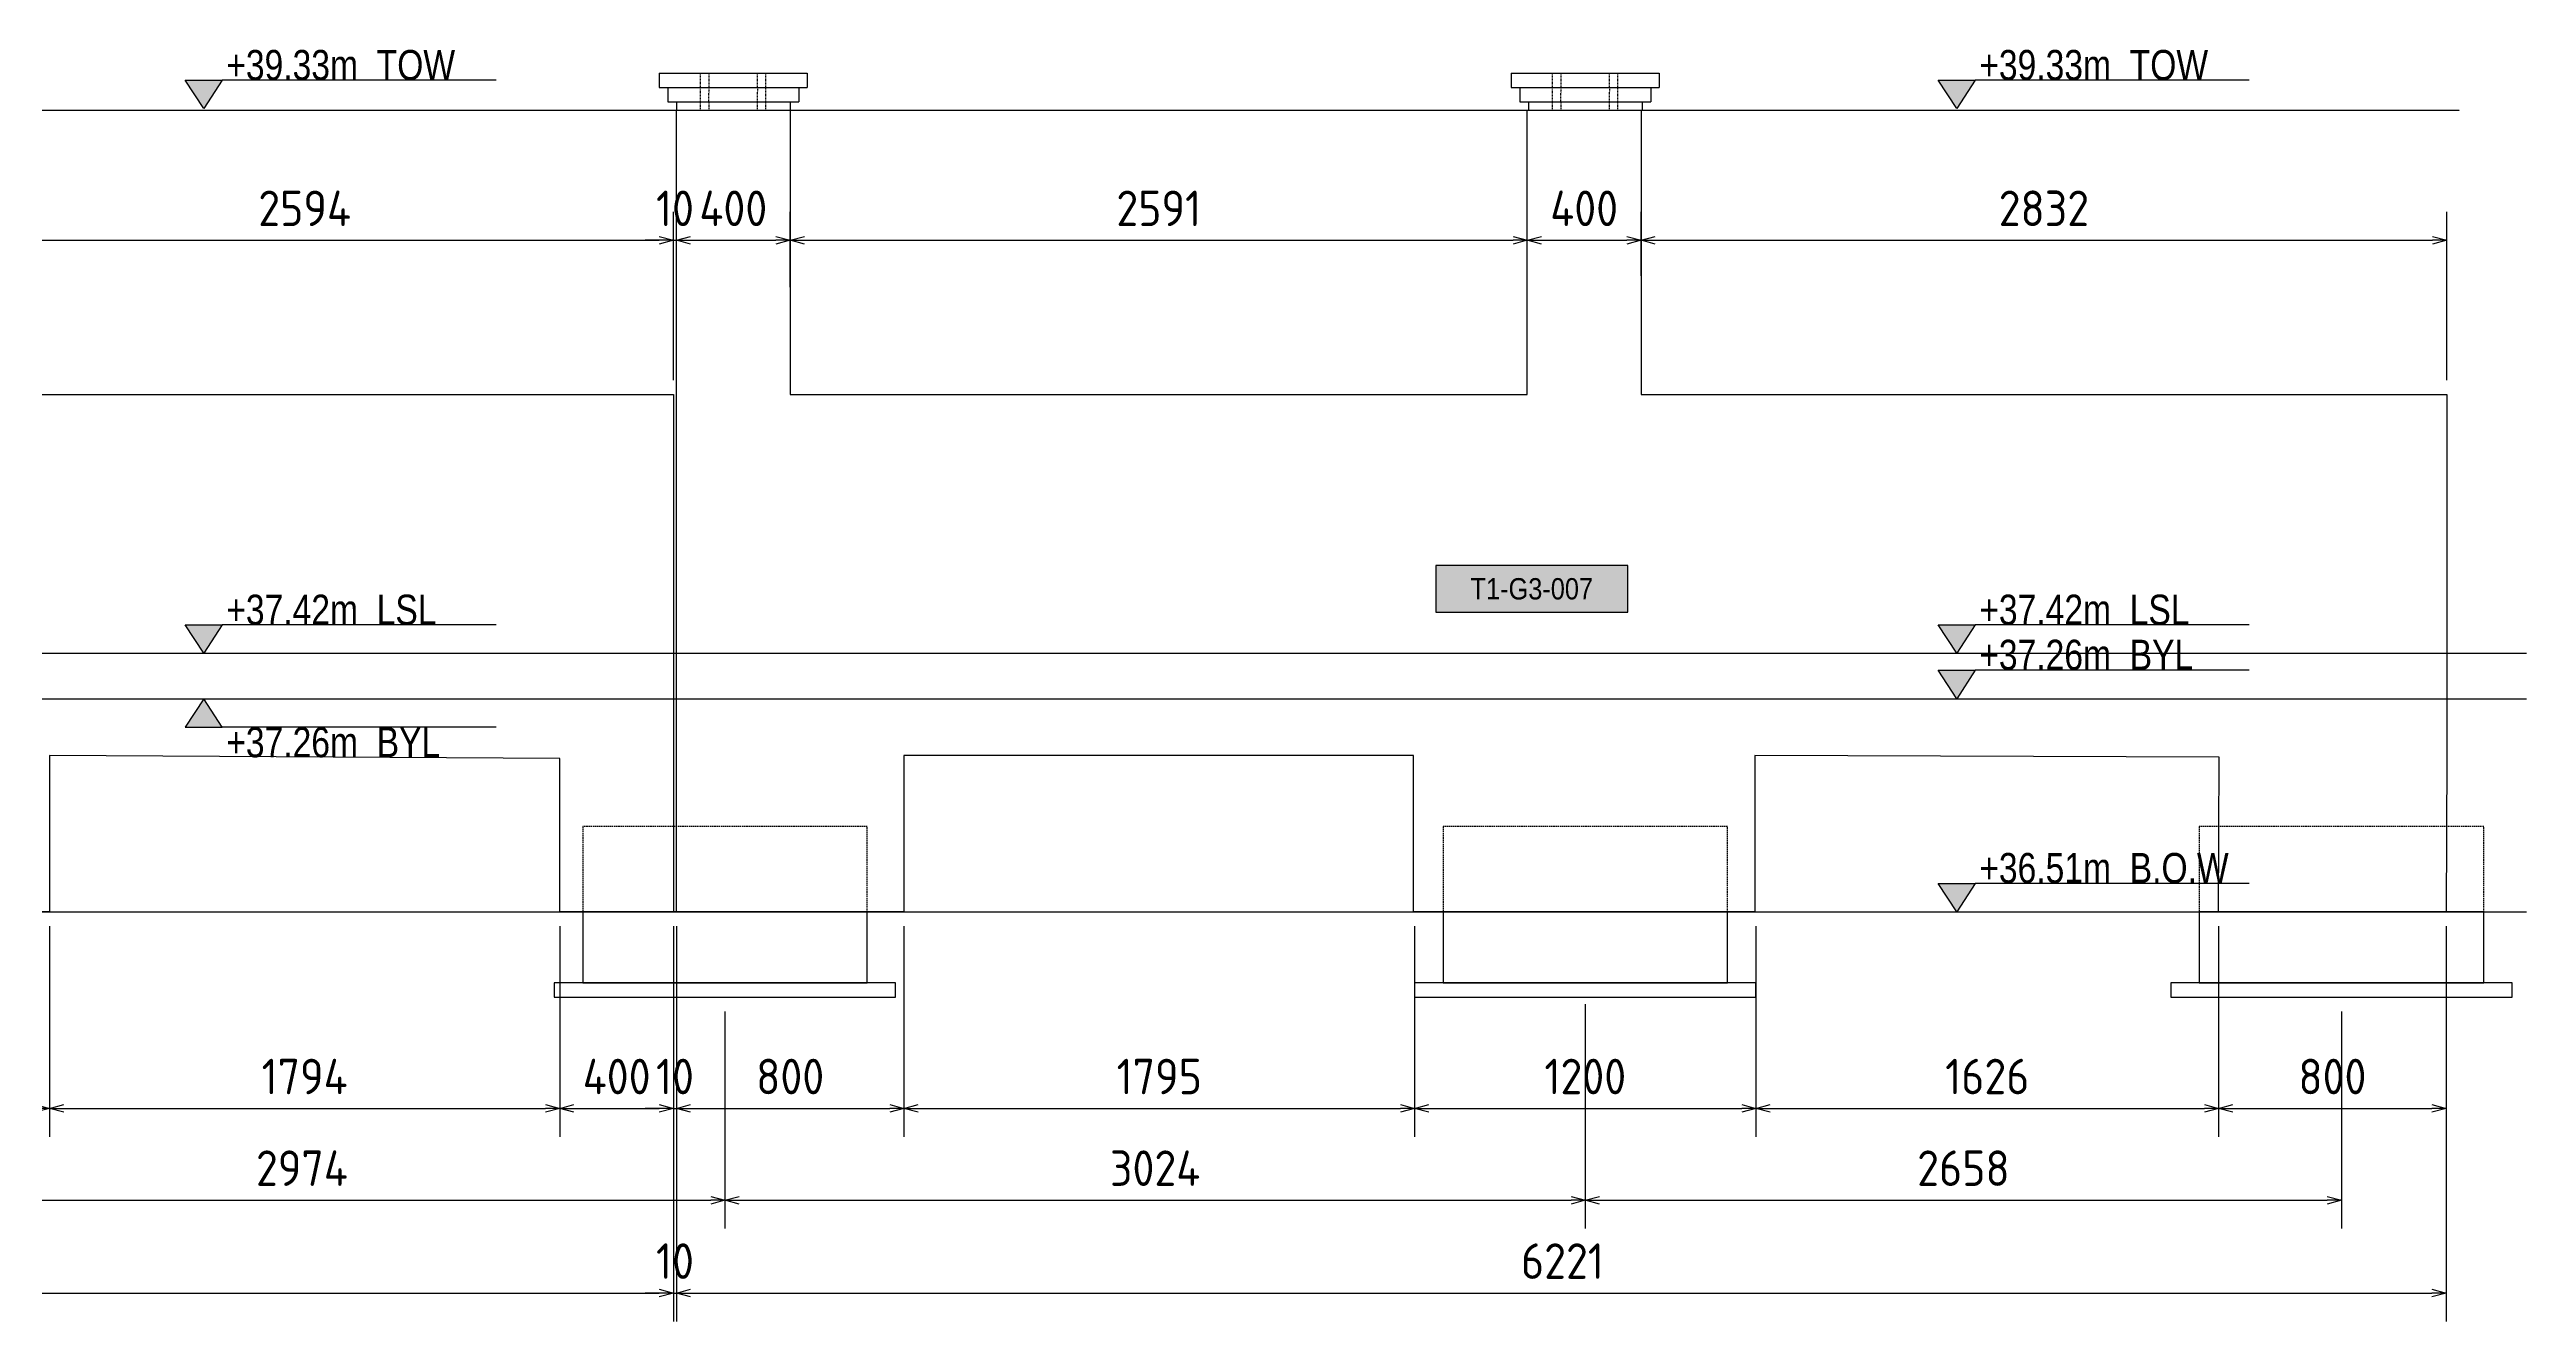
# Model space of a CAD drawing. Header units: centimetres. Extents: x -6122352 to 7132207, y -1694241 to 1947892.
# Drawn here: x 3283130 to 3291837, y 126438 to 130913 of the extents above; entities that cross this region are included whole.
import ezdxf
from ezdxf.enums import TextEntityAlignment as Align

# ---------------------------------------------------------------- set-up
doc = ezdxf.new("R2010")
doc.units = ezdxf.units.CM
doc.header["$MEASUREMENT"] = 0
doc.header["$PDMODE"] = 66
doc.header["$PDSIZE"] = 100
for name, pattern in [('23585-XR-AR-END-SETTING OUT PLAN$0$HIDDEN', [0.375, 0.25, -0.125]), ('DASHED2', [0.375, 0.25, -0.125]), ('DXK_LINE_DOT2', [3.9198, 1.9599, -1.9599])]:
    doc.linetypes.add(name, pattern=pattern)
for name, color, linetype in [('@MI-TYPE-01', 30, 'Continuous'), ('JML-Dimension', 1, 'Continuous'), ('PANEL-TAGS', 7, 'Continuous'), ('SECTION', 130, 'Continuous')]:
    doc.layers.add(name, color=color, linetype=linetype)
doc.styles.add('PANELTAG_STYLE', font='arial.ttf')
doc.styles.add('Schueco-BEMSTIL', font='isocpeur.ttf', dxfattribs={"width": 0.9})
doc.styles.add('txt-Pisa-std', font='arial.ttf', dxfattribs={"width": 0.8})
doc.dimstyles.new('MI- JWC-TXT-2.5 MM', dxfattribs={"dimscale": 1.5, "dimtxt": 2.5, "dimasz": 1, "dimexe": 2, "dimexo": 1, "dimgap": 1, "dimtad": 1, "dimdec": 0, "dimdsep": 46, "dimtxsty": 'Schueco-BEMSTIL', "dimblk": 'OPEN30', "dimcen": 0, "dimdle": 2, "dimclrd": 140, "dimclre": 8, "dimclrt": 40, "dimadec": 0, "dimazin": 2, "dimtfac": 1, "dimtdec": 0, "dimtix": 1, "dimtmove": 2, "dimatfit": 3, "dimldrblk": 'OPEN', "dimfxl": 2, "dimlwd": -1, "dimlwe": -1, "dimarcsym": 0})

# ---------------------------------------------------------------- blocks, each defined once
blk = doc.blocks.new('*U2058')
at = {"layer": 'JML-Dimension'}
h = blk.add_hatch(color=10, dxfattribs=at)
h.dxf.hatch_style = 1
h.paths.add_polyline_path([(0, 0), (-1.54, 2.37), (1.54, 2.37)])
blk.add_line((24.31, 2.37), (1.54, 2.37), dxfattribs=at)
blk.add_lwpolyline([(0, 0), (-1.54, 2.37), (1.54, 2.37), (0, 0)], dxfattribs=at)
at = {"color": 5, "style": 'txt-Pisa-std', "width": 0.8}
blk.add_attdef('+0.0', text='', height=2.5, dxfattribs=at).set_placement((1.87, 2.37), align=Align.BOTTOM_LEFT)
blk = doc.blocks.new('T1-FOOTING ELEVATION')
at = {"color": 9}
blk.add_lwpolyline([(-600, -250), (600, -250), (600, -300), (-600, -300)], close=True, dxfattribs=at)
at = {"layer": '@MI-TYPE-01', "color": 114, "linetype": '23585-XR-AR-END-SETTING OUT PLAN$0$HIDDEN', "ltscale": 20, "true_color": 0x139b48}
blk.add_lwpolyline([(-500, 0), (-500, 300), (500, 300), (500, 0)], dxfattribs=at)
at = {"layer": '@MI-TYPE-01', "color": 114, "true_color": 0x139b48}
blk.add_lwpolyline([(-500, 0), (500, 0), (500, -250), (-500, -250)], close=True, dxfattribs=at)
blk = doc.blocks.new('COPING')
at = {"color": 144, "linetype": 'Continuous', "true_color": 0x1571b2}
for p, q in [((-40577.1, 19537.3), (-40057.1, 19537.3)), ((-40577.1, 19537.3), (-40577.1, 19487.3)), ((-40057.1, 19537.3), (-40057.1, 19487.3)), ((-40577.1, 19487.3), (-40057.1, 19487.3)), ((-40547.1, 19487.3), (-40547.1, 19437.3)), ((-40547.1, 19437.3), (-40087.1, 19437.3)), ((-40517.1, 19437.3), (-40517.1, 19407.3)), ((-40117.1, 19437.3), (-40117.1, 19407.3)), ((-40087.1, 19487.3), (-40087.1, 19437.3)), ((-40517.1, 19407.3), (-40117.1, 19407.3))]:
    blk.add_line(p, q, dxfattribs=at)
at = {"color": 144, "linetype": 'DXK_LINE_DOT2', "true_color": 0x1571b2}
for p, q in [((-40432.1, 19437.3), (-40432.1, 19537.3)), ((-40402.1, 19487.3), (-40402.1, 19537.3)), ((-40232.1, 19487.3), (-40232.1, 19537.3)), ((-40203.1, 19487.3), (-40202.1, 19537.3)), ((-40432.1, 19407.3), (-40432.1, 19437.3)), ((-40403.1, 19437.9), (-40402.1, 19487)), ((-40402.1, 19407.3), (-40402.1, 19437.3)), ((-40232.1, 19437.6), (-40231.1, 19486.8)), ((-40232.1, 19407.3), (-40232.1, 19437.3)), ((-40203.1, 19438.4), (-40203.1, 19486.5)), ((-40202.1, 19407.3), (-40203.1, 19437.3))]:
    blk.add_line(p, q, dxfattribs=at)
blk = doc.blocks.new('_Open30')
at = {"color": 0, "linetype": 'ByBlock', "lineweight": -2}
for p, q in [((-1, 0.27), (0, 0)), ((0, 0), (-1, -0.27)), ((0, 0), (-1, 0))]:
    blk.add_line(p, q, dxfattribs=at)
blk = doc.blocks.new('*D5113')
at = {"layer": '@MI-TYPE-01', "color": 8, "transparency": 16777216}
for p, q in [((3281929.8, 127829), (3281929.8, 127087.5)), ((3283129.8, 127829), (3283129.8, 127087.5))]:
    blk.add_line(p, q, dxfattribs=at)
at = {"layer": '@MI-TYPE-01', "color": 140, "transparency": 16777216}
blk.add_line((3281979.8, 127187.5), (3283079.8, 127187.5), dxfattribs=at)
at = {"layer": 'Defpoints', "color": 0, "transparency": 16777216}
for p in [(3281929.8, 127879), (3283129.8, 127879), (3283129.8, 127187.5)]:
    blk.add_point(p, dxfattribs=at)
at = {"layer": '@MI-TYPE-01', "color": 140, "transparency": 16777216, "xscale": 50, "yscale": 50, "zscale": 50, "rotation": 180}
blk.add_blockref('_Open30', (3281929.8, 127187.5), dxfattribs=at)
at = {"layer": '@MI-TYPE-01', "color": 140, "transparency": 16777216, "xscale": 50, "yscale": 50, "zscale": 50}
blk.add_blockref('_Open30', (3283129.8, 127187.5), dxfattribs=at)
at = {"layer": '@MI-TYPE-01', "color": 40, "transparency": 16777216, "insert": (3282529.8, 127300), "char_height": 125, "attachment_point": 5, "style": 'Schueco-BEMSTIL'}
blk.add_mtext('1200', dxfattribs=at)
blk = doc.blocks.new('_Open')
at = {"color": 0, "linetype": 'ByBlock', "lineweight": -2}
for p, q in [((-1, 0.2), (0, 0)), ((-1, -0.2), (0, 0)), ((0, 0), (-1, 0))]:
    blk.add_line(p, q, dxfattribs=at)
blk = doc.blocks.new('*D5114')
at = {"layer": '@MI-TYPE-01', "color": 8, "transparency": 16777216}
for p, q in [((3283129.8, 127829), (3283129.8, 127087.5)), ((3284923.4, 127829), (3284923.4, 127087.5))]:
    blk.add_line(p, q, dxfattribs=at)
at = {"layer": '@MI-TYPE-01', "color": 140, "transparency": 16777216}
blk.add_line((3283179.8, 127187.5), (3284873.4, 127187.5), dxfattribs=at)
at = {"layer": 'Defpoints', "color": 0, "transparency": 16777216}
for p in [(3283129.8, 127879), (3284923.4, 127879), (3284923.4, 127187.5)]:
    blk.add_point(p, dxfattribs=at)
at = {"layer": '@MI-TYPE-01', "color": 140, "transparency": 16777216, "xscale": 50, "yscale": 50, "zscale": 50, "rotation": 180}
blk.add_blockref('_Open30', (3283129.8, 127187.5), dxfattribs=at)
at = {"layer": '@MI-TYPE-01', "color": 140, "transparency": 16777216, "xscale": 50, "yscale": 50, "zscale": 50}
blk.add_blockref('_Open30', (3284923.4, 127187.5), dxfattribs=at)
at = {"layer": '@MI-TYPE-01', "color": 40, "transparency": 16777216, "insert": (3284026.6, 127300), "char_height": 125, "attachment_point": 5, "style": 'Schueco-BEMSTIL'}
blk.add_mtext('1794', dxfattribs=at)
blk = doc.blocks.new('*D5115')
at = {"layer": '@MI-TYPE-01', "color": 8, "transparency": 16777216}
for p, q in [((3284923.4, 127829), (3284923.4, 127087.5)), ((3285323.4, 127829), (3285323.4, 127087.5))]:
    blk.add_line(p, q, dxfattribs=at)
at = {"layer": '@MI-TYPE-01', "color": 140, "transparency": 16777216}
blk.add_line((3284973.4, 127187.5), (3285273.4, 127187.5), dxfattribs=at)
at = {"layer": 'Defpoints', "color": 0, "transparency": 16777216}
for p in [(3284923.4, 127879), (3285323.4, 127879), (3285323.4, 127187.5)]:
    blk.add_point(p, dxfattribs=at)
at = {"layer": '@MI-TYPE-01', "color": 140, "transparency": 16777216, "xscale": 50, "yscale": 50, "zscale": 50, "rotation": 180}
blk.add_blockref('_Open30', (3284923.4, 127187.5), dxfattribs=at)
at = {"layer": '@MI-TYPE-01', "color": 140, "transparency": 16777216, "xscale": 50, "yscale": 50, "zscale": 50}
blk.add_blockref('_Open30', (3285323.4, 127187.5), dxfattribs=at)
at = {"layer": '@MI-TYPE-01', "color": 40, "transparency": 16777216, "insert": (3285123.4, 127300), "char_height": 125, "attachment_point": 5, "style": 'Schueco-BEMSTIL'}
blk.add_mtext('400', dxfattribs=at)
blk = doc.blocks.new('*D5116')
at = {"layer": '@MI-TYPE-01', "color": 8, "transparency": 16777216}
for p, q in [((3285323.4, 127829), (3285323.4, 127087.5)), ((3285333.4, 127829), (3285333.4, 127087.5))]:
    blk.add_line(p, q, dxfattribs=at)
at = {"layer": '@MI-TYPE-01', "color": 140, "transparency": 16777216}
for p, q in [((3285273.4, 127187.5), (3285223.4, 127187.5)), ((3285323.4, 127187.5), (3285333.4, 127187.5)), ((3285383.4, 127187.5), (3285433.4, 127187.5))]:
    blk.add_line(p, q, dxfattribs=at)
at = {"layer": 'Defpoints', "color": 0, "transparency": 16777216}
for p in [(3285323.4, 127879), (3285333.4, 127879), (3285333.4, 127187.5)]:
    blk.add_point(p, dxfattribs=at)
at = {"layer": '@MI-TYPE-01', "color": 140, "transparency": 16777216, "xscale": 50, "yscale": 50, "zscale": 50}
blk.add_blockref('_Open30', (3285323.4, 127187.5), dxfattribs=at)
at = {"layer": '@MI-TYPE-01', "color": 140, "transparency": 16777216, "xscale": 50, "yscale": 50, "zscale": 50, "rotation": 180}
blk.add_blockref('_Open30', (3285333.4, 127187.5), dxfattribs=at)
at = {"layer": '@MI-TYPE-01', "color": 40, "transparency": 16777216, "insert": (3285328.4, 127300), "char_height": 125, "attachment_point": 5, "style": 'Schueco-BEMSTIL'}
blk.add_mtext('10', dxfattribs=at)
blk = doc.blocks.new('*D5117')
at = {"layer": '@MI-TYPE-01', "color": 8, "transparency": 16777216}
for p, q in [((3285333.4, 127829), (3285333.4, 127087.5)), ((3286133.4, 127829), (3286133.4, 127087.5))]:
    blk.add_line(p, q, dxfattribs=at)
at = {"layer": '@MI-TYPE-01', "color": 140, "transparency": 16777216}
blk.add_line((3285383.4, 127187.5), (3286083.4, 127187.5), dxfattribs=at)
at = {"layer": 'Defpoints', "color": 0, "transparency": 16777216}
for p in [(3285333.4, 127879), (3286133.4, 127879), (3286133.4, 127187.5)]:
    blk.add_point(p, dxfattribs=at)
at = {"layer": '@MI-TYPE-01', "color": 140, "transparency": 16777216, "xscale": 50, "yscale": 50, "zscale": 50, "rotation": 180}
blk.add_blockref('_Open30', (3285333.4, 127187.5), dxfattribs=at)
at = {"layer": '@MI-TYPE-01', "color": 140, "transparency": 16777216, "xscale": 50, "yscale": 50, "zscale": 50}
blk.add_blockref('_Open30', (3286133.4, 127187.5), dxfattribs=at)
at = {"layer": '@MI-TYPE-01', "color": 40, "transparency": 16777216, "insert": (3285733.4, 127300), "char_height": 125, "attachment_point": 5, "style": 'Schueco-BEMSTIL'}
blk.add_mtext('800', dxfattribs=at)
blk = doc.blocks.new('*D5118')
at = {"layer": '@MI-TYPE-01', "color": 8, "transparency": 16777216}
for p, q in [((3286133.4, 127829), (3286133.4, 127087.5)), ((3287928.4, 127829), (3287928.4, 127087.5))]:
    blk.add_line(p, q, dxfattribs=at)
at = {"layer": '@MI-TYPE-01', "color": 140, "transparency": 16777216}
blk.add_line((3286183.4, 127187.5), (3287878.4, 127187.5), dxfattribs=at)
at = {"layer": 'Defpoints', "color": 0, "transparency": 16777216}
for p in [(3286133.4, 127879), (3287928.4, 127879), (3287928.4, 127187.5)]:
    blk.add_point(p, dxfattribs=at)
at = {"layer": '@MI-TYPE-01', "color": 140, "transparency": 16777216, "xscale": 50, "yscale": 50, "zscale": 50, "rotation": 180}
blk.add_blockref('_Open30', (3286133.4, 127187.5), dxfattribs=at)
at = {"layer": '@MI-TYPE-01', "color": 140, "transparency": 16777216, "xscale": 50, "yscale": 50, "zscale": 50}
blk.add_blockref('_Open30', (3287928.4, 127187.5), dxfattribs=at)
at = {"layer": '@MI-TYPE-01', "color": 40, "transparency": 16777216, "insert": (3287030.9, 127300), "char_height": 125, "attachment_point": 5, "style": 'Schueco-BEMSTIL'}
blk.add_mtext('1795', dxfattribs=at)
blk = doc.blocks.new('*D5119')
at = {"layer": '@MI-TYPE-01', "color": 8, "transparency": 16777216}
for p, q in [((3287928.4, 127829), (3287928.4, 127087.5)), ((3289128.4, 127829), (3289128.4, 127087.5))]:
    blk.add_line(p, q, dxfattribs=at)
at = {"layer": '@MI-TYPE-01', "color": 140, "transparency": 16777216}
blk.add_line((3287978.4, 127187.5), (3289078.4, 127187.5), dxfattribs=at)
at = {"layer": 'Defpoints', "color": 0, "transparency": 16777216}
for p in [(3287928.4, 127879), (3289128.4, 127879), (3289128.4, 127187.5)]:
    blk.add_point(p, dxfattribs=at)
at = {"layer": '@MI-TYPE-01', "color": 140, "transparency": 16777216, "xscale": 50, "yscale": 50, "zscale": 50, "rotation": 180}
blk.add_blockref('_Open30', (3287928.4, 127187.5), dxfattribs=at)
at = {"layer": '@MI-TYPE-01', "color": 140, "transparency": 16777216, "xscale": 50, "yscale": 50, "zscale": 50}
blk.add_blockref('_Open30', (3289128.4, 127187.5), dxfattribs=at)
at = {"layer": '@MI-TYPE-01', "color": 40, "transparency": 16777216, "insert": (3288528.4, 127300), "char_height": 125, "attachment_point": 5, "style": 'Schueco-BEMSTIL'}
blk.add_mtext('1200', dxfattribs=at)
blk = doc.blocks.new('*D5120')
at = {"layer": '@MI-TYPE-01', "color": 8, "transparency": 16777216}
for p, q in [((3289128.4, 127829), (3289128.4, 127087.5)), ((3290754.8, 127829), (3290754.8, 127087.5))]:
    blk.add_line(p, q, dxfattribs=at)
at = {"layer": '@MI-TYPE-01', "color": 140, "transparency": 16777216}
blk.add_line((3289178.4, 127187.5), (3290704.8, 127187.5), dxfattribs=at)
at = {"layer": 'Defpoints', "color": 0, "transparency": 16777216}
for p in [(3289128.4, 127879), (3290754.8, 127879), (3290754.8, 127187.5)]:
    blk.add_point(p, dxfattribs=at)
at = {"layer": '@MI-TYPE-01', "color": 140, "transparency": 16777216, "xscale": 50, "yscale": 50, "zscale": 50, "rotation": 180}
blk.add_blockref('_Open30', (3289128.4, 127187.5), dxfattribs=at)
at = {"layer": '@MI-TYPE-01', "color": 140, "transparency": 16777216, "xscale": 50, "yscale": 50, "zscale": 50}
blk.add_blockref('_Open30', (3290754.8, 127187.5), dxfattribs=at)
at = {"layer": '@MI-TYPE-01', "color": 40, "transparency": 16777216, "insert": (3289941.6, 127300), "char_height": 125, "attachment_point": 5, "style": 'Schueco-BEMSTIL'}
blk.add_mtext('1626', dxfattribs=at)
blk = doc.blocks.new('*D5121')
at = {"layer": '@MI-TYPE-01', "color": 8, "transparency": 16777216}
for p, q in [((3290754.8, 127829), (3290754.8, 127087.5)), ((3291554.8, 127829), (3291554.8, 127087.5))]:
    blk.add_line(p, q, dxfattribs=at)
at = {"layer": '@MI-TYPE-01', "color": 140, "transparency": 16777216}
blk.add_line((3290804.8, 127187.5), (3291504.8, 127187.5), dxfattribs=at)
at = {"layer": 'Defpoints', "color": 0, "transparency": 16777216}
for p in [(3290754.8, 127879), (3291554.8, 127879), (3291554.8, 127187.5)]:
    blk.add_point(p, dxfattribs=at)
at = {"layer": '@MI-TYPE-01', "color": 140, "transparency": 16777216, "xscale": 50, "yscale": 50, "zscale": 50, "rotation": 180}
blk.add_blockref('_Open30', (3290754.8, 127187.5), dxfattribs=at)
at = {"layer": '@MI-TYPE-01', "color": 140, "transparency": 16777216, "xscale": 50, "yscale": 50, "zscale": 50}
blk.add_blockref('_Open30', (3291554.8, 127187.5), dxfattribs=at)
at = {"layer": '@MI-TYPE-01', "color": 40, "transparency": 16777216, "insert": (3291154.8, 127300), "char_height": 125, "attachment_point": 5, "style": 'Schueco-BEMSTIL'}
blk.add_mtext('800', dxfattribs=at)
blk = doc.blocks.new('*D5125')
at = {"layer": '@MI-TYPE-01', "color": 8, "transparency": 16777216}
for p, q in [((3282529.8, 127529), (3282529.8, 126765)), ((3285504.2, 127529), (3285504.2, 126765))]:
    blk.add_line(p, q, dxfattribs=at)
at = {"layer": '@MI-TYPE-01', "color": 140, "transparency": 16777216}
blk.add_line((3282579.8, 126865), (3285454.2, 126865), dxfattribs=at)
at = {"layer": 'Defpoints', "color": 0, "transparency": 16777216}
for p in [(3282529.8, 127579), (3285504.2, 127579), (3285504.2, 126865)]:
    blk.add_point(p, dxfattribs=at)
at = {"layer": '@MI-TYPE-01', "color": 140, "transparency": 16777216, "xscale": 50, "yscale": 50, "zscale": 50, "rotation": 180}
blk.add_blockref('_Open30', (3282529.8, 126865), dxfattribs=at)
at = {"layer": '@MI-TYPE-01', "color": 140, "transparency": 16777216, "xscale": 50, "yscale": 50, "zscale": 50}
blk.add_blockref('_Open30', (3285504.2, 126865), dxfattribs=at)
at = {"layer": '@MI-TYPE-01', "color": 40, "transparency": 16777216, "insert": (3284017, 126977.5), "char_height": 125, "attachment_point": 5, "style": 'Schueco-BEMSTIL'}
blk.add_mtext('2974', dxfattribs=at)
blk = doc.blocks.new('*D5126')
at = {"layer": '@MI-TYPE-01', "color": 8, "transparency": 16777216}
for p, q in [((3285504.2, 127529), (3285504.2, 126765)), ((3288528.4, 127554), (3288528.4, 126765))]:
    blk.add_line(p, q, dxfattribs=at)
at = {"layer": '@MI-TYPE-01', "color": 140, "transparency": 16777216}
blk.add_line((3285554.2, 126865), (3288478.4, 126865), dxfattribs=at)
at = {"layer": 'Defpoints', "color": 0, "transparency": 16777216}
for p in [(3285504.2, 127579), (3288528.4, 127604), (3288528.4, 126865)]:
    blk.add_point(p, dxfattribs=at)
at = {"layer": '@MI-TYPE-01', "color": 140, "transparency": 16777216, "xscale": 50, "yscale": 50, "zscale": 50, "rotation": 180}
blk.add_blockref('_Open30', (3285504.2, 126865), dxfattribs=at)
at = {"layer": '@MI-TYPE-01', "color": 140, "transparency": 16777216, "xscale": 50, "yscale": 50, "zscale": 50}
blk.add_blockref('_Open30', (3288528.4, 126865), dxfattribs=at)
at = {"layer": '@MI-TYPE-01', "color": 40, "transparency": 16777216, "insert": (3287016.3, 126977.5), "char_height": 125, "attachment_point": 5, "style": 'Schueco-BEMSTIL'}
blk.add_mtext('3024', dxfattribs=at)
blk = doc.blocks.new('*D5127')
at = {"layer": '@MI-TYPE-01', "color": 8, "transparency": 16777216}
for p, q in [((3288528.4, 127554), (3288528.4, 126765)), ((3291186.8, 127529), (3291186.8, 126765))]:
    blk.add_line(p, q, dxfattribs=at)
at = {"layer": '@MI-TYPE-01', "color": 140, "transparency": 16777216}
blk.add_line((3288578.4, 126865), (3291136.8, 126865), dxfattribs=at)
at = {"layer": 'Defpoints', "color": 0, "transparency": 16777216}
for p in [(3288528.4, 127604), (3291186.8, 127579), (3291186.8, 126865)]:
    blk.add_point(p, dxfattribs=at)
at = {"layer": '@MI-TYPE-01', "color": 140, "transparency": 16777216, "xscale": 50, "yscale": 50, "zscale": 50, "rotation": 180}
blk.add_blockref('_Open30', (3288528.4, 126865), dxfattribs=at)
at = {"layer": '@MI-TYPE-01', "color": 140, "transparency": 16777216, "xscale": 50, "yscale": 50, "zscale": 50}
blk.add_blockref('_Open30', (3291186.8, 126865), dxfattribs=at)
at = {"layer": '@MI-TYPE-01', "color": 40, "transparency": 16777216, "insert": (3289857.6, 126977.5), "char_height": 125, "attachment_point": 5, "style": 'Schueco-BEMSTIL'}
blk.add_mtext('2658', dxfattribs=at)
blk = doc.blocks.new('*D5130')
at = {"layer": '@MI-TYPE-01', "color": 8, "transparency": 16777216}
for p, q in [((3279334.8, 127829), (3279334.8, 126438.2)), ((3285323.4, 127829), (3285323.4, 126438.2))]:
    blk.add_line(p, q, dxfattribs=at)
at = {"layer": '@MI-TYPE-01', "color": 140, "transparency": 16777216}
blk.add_line((3279384.8, 126538.2), (3285273.4, 126538.2), dxfattribs=at)
at = {"layer": 'Defpoints', "color": 0, "transparency": 16777216}
for p in [(3279334.8, 127879), (3285323.4, 127879), (3285323.4, 126538.2)]:
    blk.add_point(p, dxfattribs=at)
at = {"layer": '@MI-TYPE-01', "color": 140, "transparency": 16777216, "xscale": 50, "yscale": 50, "zscale": 50, "rotation": 180}
blk.add_blockref('_Open30', (3279334.8, 126538.2), dxfattribs=at)
at = {"layer": '@MI-TYPE-01', "color": 140, "transparency": 16777216, "xscale": 50, "yscale": 50, "zscale": 50}
blk.add_blockref('_Open30', (3285323.4, 126538.2), dxfattribs=at)
at = {"layer": '@MI-TYPE-01', "color": 40, "transparency": 16777216, "insert": (3282329.1, 126650.7), "char_height": 125, "attachment_point": 5, "style": 'Schueco-BEMSTIL'}
blk.add_mtext('5989', dxfattribs=at)
blk = doc.blocks.new('*D5131')
at = {"layer": '@MI-TYPE-01', "color": 8, "transparency": 16777216}
for p, q in [((3285323.4, 127829), (3285323.4, 126438.2)), ((3285333.4, 127829), (3285333.4, 126438.2))]:
    blk.add_line(p, q, dxfattribs=at)
at = {"layer": '@MI-TYPE-01', "color": 140, "transparency": 16777216}
for p, q in [((3285273.4, 126538.2), (3285223.4, 126538.2)), ((3285323.4, 126538.2), (3285333.4, 126538.2)), ((3285383.4, 126538.2), (3285433.4, 126538.2))]:
    blk.add_line(p, q, dxfattribs=at)
at = {"layer": 'Defpoints', "color": 0, "transparency": 16777216}
for p in [(3285323.4, 127879), (3285333.4, 127879), (3285333.4, 126538.2)]:
    blk.add_point(p, dxfattribs=at)
at = {"layer": '@MI-TYPE-01', "color": 140, "transparency": 16777216, "xscale": 50, "yscale": 50, "zscale": 50}
blk.add_blockref('_Open30', (3285323.4, 126538.2), dxfattribs=at)
at = {"layer": '@MI-TYPE-01', "color": 140, "transparency": 16777216, "xscale": 50, "yscale": 50, "zscale": 50, "rotation": 180}
blk.add_blockref('_Open30', (3285333.4, 126538.2), dxfattribs=at)
at = {"layer": '@MI-TYPE-01', "color": 40, "transparency": 16777216, "insert": (3285328.4, 126650.7), "char_height": 125, "attachment_point": 5, "style": 'Schueco-BEMSTIL'}
blk.add_mtext('10', dxfattribs=at)
blk = doc.blocks.new('*D5132')
at = {"layer": '@MI-TYPE-01', "color": 8, "transparency": 16777216}
for p, q in [((3285333.4, 127829), (3285333.4, 126438.2)), ((3291554.8, 127829), (3291554.8, 126438.2))]:
    blk.add_line(p, q, dxfattribs=at)
at = {"layer": '@MI-TYPE-01', "color": 140, "transparency": 16777216}
blk.add_line((3285383.4, 126538.2), (3291504.8, 126538.2), dxfattribs=at)
at = {"layer": 'Defpoints', "color": 0, "transparency": 16777216}
for p in [(3285333.4, 127879), (3291554.8, 127879), (3291554.8, 126538.2)]:
    blk.add_point(p, dxfattribs=at)
at = {"layer": '@MI-TYPE-01', "color": 140, "transparency": 16777216, "xscale": 50, "yscale": 50, "zscale": 50, "rotation": 180}
blk.add_blockref('_Open30', (3285333.4, 126538.2), dxfattribs=at)
at = {"layer": '@MI-TYPE-01', "color": 140, "transparency": 16777216, "xscale": 50, "yscale": 50, "zscale": 50}
blk.add_blockref('_Open30', (3291554.8, 126538.2), dxfattribs=at)
at = {"layer": '@MI-TYPE-01', "color": 40, "transparency": 16777216, "insert": (3288448.1, 126650.7), "char_height": 125, "attachment_point": 5, "style": 'Schueco-BEMSTIL'}
blk.add_mtext('6221', dxfattribs=at)
blk = doc.blocks.new('*D5141')
at = {"layer": '@MI-TYPE-01', "color": 8, "transparency": 16777216}
for p, q in [((3282729.8, 130059.3), (3282729.8, 130341.4)), ((3285323.4, 129749), (3285323.4, 130341.4))]:
    blk.add_line(p, q, dxfattribs=at)
at = {"layer": '@MI-TYPE-01', "color": 140, "transparency": 16777216}
blk.add_line((3282779.8, 130241.4), (3285273.4, 130241.4), dxfattribs=at)
at = {"layer": 'Defpoints', "color": 0, "transparency": 16777216}
for p in [(3285323.4, 130241.4), (3282729.8, 130009.3), (3285323.4, 129699)]:
    blk.add_point(p, dxfattribs=at)
at = {"layer": '@MI-TYPE-01', "color": 140, "transparency": 16777216, "xscale": 50, "yscale": 50, "zscale": 50, "rotation": 180}
blk.add_blockref('_Open30', (3282729.8, 130241.4), dxfattribs=at)
at = {"layer": '@MI-TYPE-01', "color": 140, "transparency": 16777216, "xscale": 50, "yscale": 50, "zscale": 50}
blk.add_blockref('_Open30', (3285323.4, 130241.4), dxfattribs=at)
at = {"layer": '@MI-TYPE-01', "color": 40, "transparency": 16777216, "insert": (3284026.6, 130353.9), "char_height": 125, "attachment_point": 5, "style": 'Schueco-BEMSTIL'}
blk.add_mtext('2594', dxfattribs=at)
blk = doc.blocks.new('*D5142')
at = {"layer": '@MI-TYPE-01', "color": 8, "transparency": 16777216}
for p, q in [((3285323.4, 129749), (3285323.4, 130341.4)), ((3285333.4, 130092.9), (3285333.4, 130341.4))]:
    blk.add_line(p, q, dxfattribs=at)
at = {"layer": '@MI-TYPE-01', "color": 140, "transparency": 16777216}
for p, q in [((3285273.4, 130241.4), (3285223.4, 130241.4)), ((3285323.4, 130241.4), (3285333.4, 130241.4)), ((3285383.4, 130241.4), (3285433.4, 130241.4))]:
    blk.add_line(p, q, dxfattribs=at)
at = {"layer": 'Defpoints', "color": 0, "transparency": 16777216}
for p in [(3285333.4, 130241.4), (3285333.4, 130042.9), (3285323.4, 129699)]:
    blk.add_point(p, dxfattribs=at)
at = {"layer": '@MI-TYPE-01', "color": 140, "transparency": 16777216, "xscale": 50, "yscale": 50, "zscale": 50}
blk.add_blockref('_Open30', (3285323.4, 130241.4), dxfattribs=at)
at = {"layer": '@MI-TYPE-01', "color": 140, "transparency": 16777216, "xscale": 50, "yscale": 50, "zscale": 50, "rotation": 180}
blk.add_blockref('_Open30', (3285333.4, 130241.4), dxfattribs=at)
at = {"layer": '@MI-TYPE-01', "color": 40, "transparency": 16777216, "insert": (3285328.4, 130353.9), "char_height": 125, "attachment_point": 5, "style": 'Schueco-BEMSTIL'}
blk.add_mtext('10', dxfattribs=at)
blk = doc.blocks.new('*D5143')
at = {"layer": '@MI-TYPE-01', "color": 8, "transparency": 16777216}
for p, q in [((3285333.4, 130092.9), (3285333.4, 130341.4)), ((3285733.4, 130076.1), (3285733.4, 130341.4))]:
    blk.add_line(p, q, dxfattribs=at)
at = {"layer": '@MI-TYPE-01', "color": 140, "transparency": 16777216}
blk.add_line((3285383.4, 130241.4), (3285683.4, 130241.4), dxfattribs=at)
at = {"layer": 'Defpoints', "color": 0, "transparency": 16777216}
for p in [(3285733.4, 130241.4), (3285333.4, 130042.9), (3285733.4, 130026.1)]:
    blk.add_point(p, dxfattribs=at)
at = {"layer": '@MI-TYPE-01', "color": 140, "transparency": 16777216, "xscale": 50, "yscale": 50, "zscale": 50, "rotation": 180}
blk.add_blockref('_Open30', (3285333.4, 130241.4), dxfattribs=at)
at = {"layer": '@MI-TYPE-01', "color": 140, "transparency": 16777216, "xscale": 50, "yscale": 50, "zscale": 50}
blk.add_blockref('_Open30', (3285733.4, 130241.4), dxfattribs=at)
at = {"layer": '@MI-TYPE-01', "color": 40, "transparency": 16777216, "insert": (3285533.4, 130353.9), "char_height": 125, "attachment_point": 5, "style": 'Schueco-BEMSTIL'}
blk.add_mtext('400', dxfattribs=at)
blk = doc.blocks.new('*D5144')
at = {"layer": '@MI-TYPE-01', "color": 8, "transparency": 16777216}
for p, q in [((3285733.4, 130076.1), (3285733.4, 130341.4)), ((3288324.4, 130066.7), (3288324.4, 130341.4))]:
    blk.add_line(p, q, dxfattribs=at)
at = {"layer": '@MI-TYPE-01', "color": 140, "transparency": 16777216}
blk.add_line((3285783.4, 130241.4), (3288274.4, 130241.4), dxfattribs=at)
at = {"layer": 'Defpoints', "color": 0, "transparency": 16777216}
for p in [(3288324.4, 130241.4), (3285733.4, 130026.1), (3288324.4, 130016.7)]:
    blk.add_point(p, dxfattribs=at)
at = {"layer": '@MI-TYPE-01', "color": 140, "transparency": 16777216, "xscale": 50, "yscale": 50, "zscale": 50, "rotation": 180}
blk.add_blockref('_Open30', (3285733.4, 130241.4), dxfattribs=at)
at = {"layer": '@MI-TYPE-01', "color": 140, "transparency": 16777216, "xscale": 50, "yscale": 50, "zscale": 50}
blk.add_blockref('_Open30', (3288324.4, 130241.4), dxfattribs=at)
at = {"layer": '@MI-TYPE-01', "color": 40, "transparency": 16777216, "insert": (3287028.9, 130353.9), "char_height": 125, "attachment_point": 5, "style": 'Schueco-BEMSTIL'}
blk.add_mtext('2591', dxfattribs=at)
blk = doc.blocks.new('*D5145')
at = {"layer": '@MI-TYPE-01', "color": 8, "transparency": 16777216}
for p, q in [((3288324.4, 130066.7), (3288324.4, 130341.4)), ((3288724.4, 130116.9), (3288724.4, 130341.4))]:
    blk.add_line(p, q, dxfattribs=at)
at = {"layer": '@MI-TYPE-01', "color": 140, "transparency": 16777216}
blk.add_line((3288374.4, 130241.4), (3288674.4, 130241.4), dxfattribs=at)
at = {"layer": 'Defpoints', "color": 0, "transparency": 16777216}
for p in [(3288724.4, 130241.4), (3288324.4, 130016.7), (3288724.4, 130066.9)]:
    blk.add_point(p, dxfattribs=at)
at = {"layer": '@MI-TYPE-01', "color": 140, "transparency": 16777216, "xscale": 50, "yscale": 50, "zscale": 50, "rotation": 180}
blk.add_blockref('_Open30', (3288324.4, 130241.4), dxfattribs=at)
at = {"layer": '@MI-TYPE-01', "color": 140, "transparency": 16777216, "xscale": 50, "yscale": 50, "zscale": 50}
blk.add_blockref('_Open30', (3288724.4, 130241.4), dxfattribs=at)
at = {"layer": '@MI-TYPE-01', "color": 40, "transparency": 16777216, "insert": (3288524.4, 130353.9), "char_height": 125, "attachment_point": 5, "style": 'Schueco-BEMSTIL'}
blk.add_mtext('400', dxfattribs=at)
blk = doc.blocks.new('*D5146')
at = {"layer": '@MI-TYPE-01', "color": 8, "transparency": 16777216}
for p, q in [((3288724.4, 130116.9), (3288724.4, 130341.4)), ((3291556.8, 129749), (3291556.8, 130341.4))]:
    blk.add_line(p, q, dxfattribs=at)
at = {"layer": '@MI-TYPE-01', "color": 140, "transparency": 16777216}
blk.add_line((3288774.4, 130241.4), (3291506.8, 130241.4), dxfattribs=at)
at = {"layer": 'Defpoints', "color": 0, "transparency": 16777216}
for p in [(3291556.8, 130241.4), (3288724.4, 130066.9), (3291556.8, 129699)]:
    blk.add_point(p, dxfattribs=at)
at = {"layer": '@MI-TYPE-01', "color": 140, "transparency": 16777216, "xscale": 50, "yscale": 50, "zscale": 50, "rotation": 180}
blk.add_blockref('_Open30', (3288724.4, 130241.4), dxfattribs=at)
at = {"layer": '@MI-TYPE-01', "color": 140, "transparency": 16777216, "xscale": 50, "yscale": 50, "zscale": 50}
blk.add_blockref('_Open30', (3291556.8, 130241.4), dxfattribs=at)
at = {"layer": '@MI-TYPE-01', "color": 40, "transparency": 16777216, "insert": (3290140.6, 130353.9), "char_height": 125, "attachment_point": 5, "style": 'Schueco-BEMSTIL'}
blk.add_mtext('2832', dxfattribs=at)
blk = doc.blocks.new('PANELTAG')
at = {"layer": 'PANEL-TAGS', "color": 1}
blk.add_lwpolyline([(-13.5, -3.3), (13.5, -3.3), (13.5, 3.3), (-13.5, 3.3)], close=True, dxfattribs=at)
at = {"layer": 'PANEL-TAGS', "color": 40, "true_color": 0xffd700}
blk.add_solid([(-13.5, -3.3), (13.5, -3.3), (-13.5, 3.3), (13.5, 3.3)], dxfattribs=at)
at = {"layer": 'PANEL-TAGS', "color": 5, "style": 'PANELTAG_STYLE', "width": 0.85}
blk.add_attdef('TAGNO', text='', height=3, dxfattribs=at).set_placement((0, 0), align=Align.MIDDLE)

msp = doc.modelspace()

# ---------------------------------------------------------------- linework, layer by layer
at = {"color": 160, "linetype": 'DASHED2', "ltscale": 5}
for points in [[(3273007.08174, 130699.01906), (3291601.96219, 130699.01906)], [(3273007.08174, 128789.01906), (3291836.89199, 128789.01906)], [(3273007.08174, 128629.01906), (3291836.89199, 128629.01906)], [(3273007.08174, 127879.01906), (3291836.89199, 127879.01906)]]:
    msp.add_lwpolyline(points, dxfattribs=at)
at = {"layer": '@MI-TYPE-01', "color": 30}
for points in [[(3279334.82352, 128429.01906), (3279334.82352, 130699.01906), (3279734.82352, 130699.01906), (3279734.82352, 129699.01906), (3282329.82352, 129699.01906), (3282329.82352, 130699.01906), (3282729.82352, 130699.01906), (3282729.82352, 129699.01906), (3285323.36741, 129699.01906), (3285323.36741, 127879.01906), (3284923.36741, 127879.01906), (3284923.36741, 128418.94639), (3283129.82352, 128429.01906), (3283129.82352, 127879.01906), (3281929.82352, 127879.01906), (3281929.82352, 128429.01906), (3280134.82352, 128429.01906), (3280134.82352, 127879.01906), (3279334.82352, 127879.01906), (3279334.82352, 128429.01906)], [(3285333.36741, 128429.01906), (3285333.36741, 130699.01906), (3285733.36741, 130699.01906), (3285733.36741, 129699.01906), (3288324.36741, 129699.01906), (3288324.36741, 130699.01906), (3288724.36741, 130699.01906), (3288724.36741, 129699.01906), (3291556.84109, 129699.01906), (3291556.84109, 128429.01906), (3291554.78737, 127879.01906), (3290754.78737, 127879.01906), (3290756.96806, 128423.43662), (3289124.36741, 128429.01906), (3289124.36741, 127879.01906), (3287924.36741, 127879.01906), (3287924.36741, 128429.01906), (3286133.36741, 128429.01906), (3286133.36741, 127879.01906), (3285333.36741, 127879.01906), (3285333.36741, 128429.01906)]]:
    msp.add_lwpolyline(points, dxfattribs=at)

# ---------------------------------------------------------------- block references
for p in [(3325850.47182, 111291.70086), (3328845.47182, 111291.70086)]:
    msp.add_blockref('COPING', p)
at = {"layer": '@MI-TYPE-01', "color": 30, "xscale": -1}
for p in [(3285504.17311, 127879.01906), (3288528.36741, 127879.01906), (3291186.84109, 127879.01906)]:
    msp.add_blockref('T1-FOOTING ELEVATION', p, dxfattribs=at)
at = {"layer": 'PANEL-TAGS', "color": 30}
ref = msp.add_blockref('PANELTAG', (3288340.38792, 129015.59471), dxfattribs=dict(at, xscale=25, yscale=25, zscale=25))
ref.add_attrib('TAGNO', 'T1-G3-007', dxfattribs={"color": 5, "height": 75, "style": 'PANELTAG_STYLE', "width": 0.85}).set_placement((3288340.38792, 129015.59471), align=Align.MIDDLE_CENTER)
at = {"layer": 'SECTION', "color": 6}
ref = msp.add_blockref('*U2058', (3283671.83242, 130705.01906), dxfattribs=dict(at, xscale=42.30147098076819, yscale=42.30147098076819, zscale=42.30147098076819))
ref.add_attrib('+0.0', '+39.33m  TOW', (3283750.96107, 130805.27612), dxfattribs={"layer": 'JML-Dimension', "color": 5, "height": 105.7536775, "style": 'txt-Pisa-std', "width": 0.8})
ref = msp.add_blockref('*U2058', (3289834.16585, 130705.01906), dxfattribs=dict(at, xscale=42.30147098076819, yscale=42.30147098076819, zscale=42.30147098076819))
ref.add_attrib('+0.0', '+39.33m  TOW', (3289913.2945, 130805.27612), dxfattribs={"layer": 'JML-Dimension', "color": 5, "height": 105.7536775, "style": 'txt-Pisa-std', "width": 0.8})
ref = msp.add_blockref('*U2058', (3283671.83242, 128789.01906), dxfattribs=dict(at, xscale=42.30147098076819, yscale=42.30147098076819, zscale=42.30147098076819))
ref.add_attrib('+0.0', '+37.42m  LSL', (3283750.96107, 128889.27613), dxfattribs={"layer": 'JML-Dimension', "color": 5, "height": 105.7536775, "style": 'txt-Pisa-std', "width": 0.8})
ref = msp.add_blockref('*U2058', (3289834.16585, 128789.01906), dxfattribs=dict(at, xscale=42.30147098076819, yscale=42.30147098076819, zscale=42.30147098076819))
ref.add_attrib('+0.0', '+37.42m  LSL', (3289913.2945, 128889.27613), dxfattribs={"layer": 'JML-Dimension', "color": 5, "height": 105.7536775, "style": 'txt-Pisa-std', "width": 0.8})
ref = msp.add_blockref('*U2058', (3289834.16585, 128629.01906), dxfattribs=dict(at, xscale=42.30147098076819, yscale=42.30147098076819, zscale=42.30147098076819))
ref.add_attrib('+0.0', '+37.26m  BYL', (3289913.2945, 128730.64674), dxfattribs={"layer": 'JML-Dimension', "color": 5, "height": 105.7536775, "style": 'txt-Pisa-std', "width": 0.8})
ref = msp.add_blockref('*U2058', (3283671.83242, 128629.01906), dxfattribs=dict(at, xscale=-42.30147098076819, yscale=42.30147098076819, zscale=42.30147098076819, rotation=180))
ref.add_attrib('+0.0', '+37.26m  BYL', (3283750.96107, 128423.08046), dxfattribs={"layer": 'JML-Dimension', "color": 5, "height": 105.7536775, "style": 'txt-Pisa-std', "width": 0.8})
ref = msp.add_blockref('*U2058', (3289834.16585, 127879.01906), dxfattribs=dict(at, xscale=42.30147098076819, yscale=42.30147098076819, zscale=42.30147098076819))
ref.add_attrib('+0.0', '+36.51m  B.O.W', (3289913.2945, 127980.64674), dxfattribs={"layer": 'JML-Dimension', "color": 5, "height": 105.7536775, "style": 'txt-Pisa-std', "width": 0.8})

# ---------------------------------------------------------------- dimensions: what is measured, and where the dimension line sits
at = {"layer": '@MI-TYPE-01', "color": 30}
for base, p1, p2, picture, middle in [((3285323.36741, 130241.42969), (3282729.82352, 130009.34783), (3285323.36741, 129699.01906), '*D5141', (3284026.59547, 130353.92969)), ((3285333.36741, 130241.42969), (3285323.36741, 129699.01906), (3285333.36741, 130042.94097), '*D5142', (3285328.36741, 130353.92969)), ((3285733.36741, 130241.42969), (3285333.36741, 130042.94097), (3285733.36741, 130026.12215), '*D5143', (3285533.36741, 130353.92969)), ((3288324.36741, 130241.42969), (3285733.36741, 130026.12215), (3288324.36741, 130016.73387), '*D5144', (3287028.86741, 130353.92969)), ((3288724.36741, 130241.42969), (3288324.36741, 130016.73387), (3288724.36741, 130066.90852), '*D5145', (3288524.36741, 130353.92969)), ((3291556.84109, 130241.42969), (3288724.36741, 130066.90852), (3291556.84109, 129699.01906), '*D5146', (3290140.60425, 130353.92969)), ((3285323.36741, 126538.24982), (3279334.82352, 127879.01906), (3285323.36741, 127879.01906), '*D5130', (3282329.09547, 126650.74982)), ((3283129.82352, 127187.49466), (3281929.82352, 127879.01906), (3283129.82352, 127879.01906), '*D5113', (3282529.82352, 127299.99466)), ((3284923.36741, 127187.49466), (3283129.82352, 127879.01906), (3284923.36741, 127879.01906), '*D5114', (3284026.59547, 127299.99466)), ((3285323.36741, 127187.49466), (3284923.36741, 127879.01906), (3285323.36741, 127879.01906), '*D5115', (3285123.36741, 127299.99466)), ((3285333.36741, 127187.49466), (3285323.36741, 127879.01906), (3285333.36741, 127879.01906), '*D5116', (3285328.36741, 127299.99466)), ((3285333.36741, 126538.24982), (3285323.36741, 127879.01906), (3285333.36741, 127879.01906), '*D5131', (3285328.36741, 126650.74982)), ((3286133.36741, 127187.49466), (3285333.36741, 127879.01906), (3286133.36741, 127879.01906), '*D5117', (3285733.36741, 127299.99466)), ((3287928.36741, 127187.49466), (3286133.36741, 127879.01906), (3287928.36741, 127879.01906), '*D5118', (3287030.86741, 127299.99466)), ((3289128.36741, 127187.49466), (3287928.36741, 127879.01906), (3289128.36741, 127879.01906), '*D5119', (3288528.36741, 127299.99466)), ((3290754.78737, 127187.49466), (3289128.36741, 127879.01906), (3290754.78737, 127879.01906), '*D5120', (3289941.57739, 127299.99466)), ((3291554.78737, 127187.49466), (3290754.78737, 127879.01906), (3291554.78737, 127879.01906), '*D5121', (3291154.78737, 127299.99466)), ((3285504.17311, 126865.04504), (3282529.82352, 127579.01906), (3285504.17311, 127579.01906), '*D5125', (3284016.99832, 126977.54504)), ((3288528.36741, 126865.04504), (3285504.17311, 127579.01906), (3288528.36741, 127604.01906), '*D5126', (3287016.27026, 126977.54504)), ((3291186.84109, 126865.04504), (3288528.36741, 127604.01906), (3291186.84109, 127579.01906), '*D5127', (3289857.60425, 126977.54504))]:
    dim = msp.add_linear_dim(base=base, p1=p1, p2=p2, dimstyle='MI- JWC-TXT-2.5 MM', dxfattribs=at)
    dim.commit()
    dim.dimension.update_dxf_attribs({"geometry": picture, "text_midpoint": middle})
dim = msp.add_linear_dim(base=(3291554.78737, 126538.24982), p1=(3285333.36741, 127879.01906), p2=(3291554.78737, 127879.01906), dimstyle='MI- JWC-TXT-2.5 MM', dxfattribs=at)
dim.commit()
dim.dimension.update_dxf_attribs({"geometry": '*D5132', "text_midpoint": (3288448.07739, 126650.74982), "dimtype": 160})

doc.saveas('drawing.dxf')
